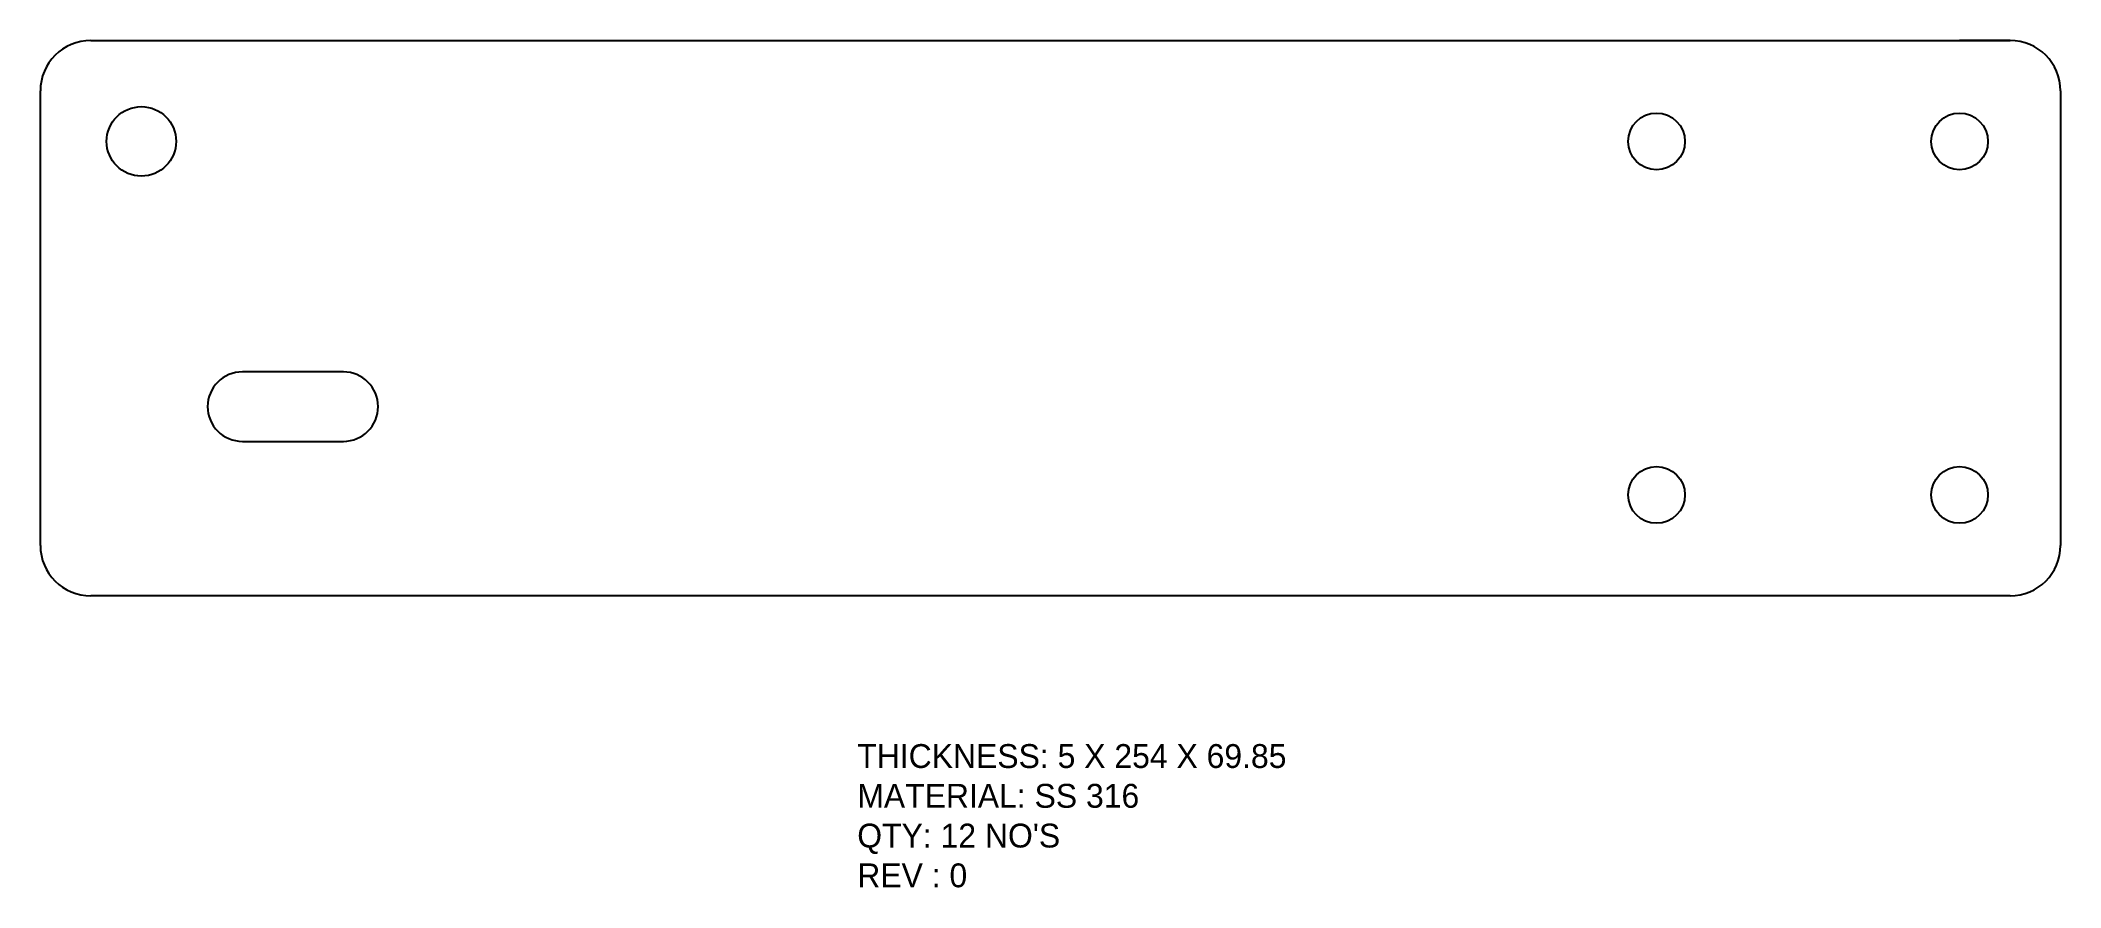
# Model space of a CAD drawing. Header units: inches. Extents: x 2348 to 2602, y 119 to 225.
import ezdxf

# ---------------------------------------------------------------- set-up
doc = ezdxf.new("R2010")
doc.units = ezdxf.units.IN
doc.header["$MEASUREMENT"] = 0
doc.layers.add('LaserCutting', color=3, linetype='Continuous')

msp = doc.modelspace()

# ---------------------------------------------------------------- linework, layer by layer
at = {"layer": 'LaserCutting'}
for p, q in [((2353.9, 225.41), (2595.2, 225.41)), ((2353.9, 225.41), (2360.25, 225.41)), ((2595.2, 225.41), (2588.85, 225.41)), ((2347.55, 161.91), (2347.55, 219.06)), ((2601.55, 219.06), (2601.55, 161.91)), ((2385.65, 183.73), (2372.95, 183.73)), ((2372.95, 174.99), (2385.65, 174.99)), ((2595.2, 155.56), (2353.9, 155.56))]:
    msp.add_line(p, q, dxfattribs=at)
for centre, radius in [((2360.25, 212.71), 4.37), ((2550.75, 212.71), 3.57), ((2588.85, 212.71), 3.57), ((2550.75, 168.26), 3.57), ((2588.85, 168.26), 3.57)]:
    msp.add_circle(centre, radius, dxfattribs=at)
for centre, radius, start, end in [((2353.9, 219.06), 6.35, 90, 180), ((2595.2, 219.06), 6.35, 0, 90), ((2372.95, 179.36), 4.37, 90, 270), ((2385.65, 179.36), 4.37, 270, 90), ((2353.9, 161.91), 6.35, 180, 270), ((2595.2, 161.91), 6.35, 270, 0)]:
    msp.add_arc(centre, radius, start, end, dxfattribs=at)

# ---------------------------------------------------------------- texts
at = {"layer": 'LaserCutting', "insert": (2450.26, 136.92), "char_height": 3, "width": 75.3535, "attachment_point": 1}
msp.add_mtext("{\\fCentury Gothic|b0|i0|c0|p18;THICKNESS: 5 X 254 X 69.85\\PMATERIAL: SS 316\\PQTY: 12 NO'S\\PREV : 0}", dxfattribs=at)

doc.saveas('drawing.dxf')
